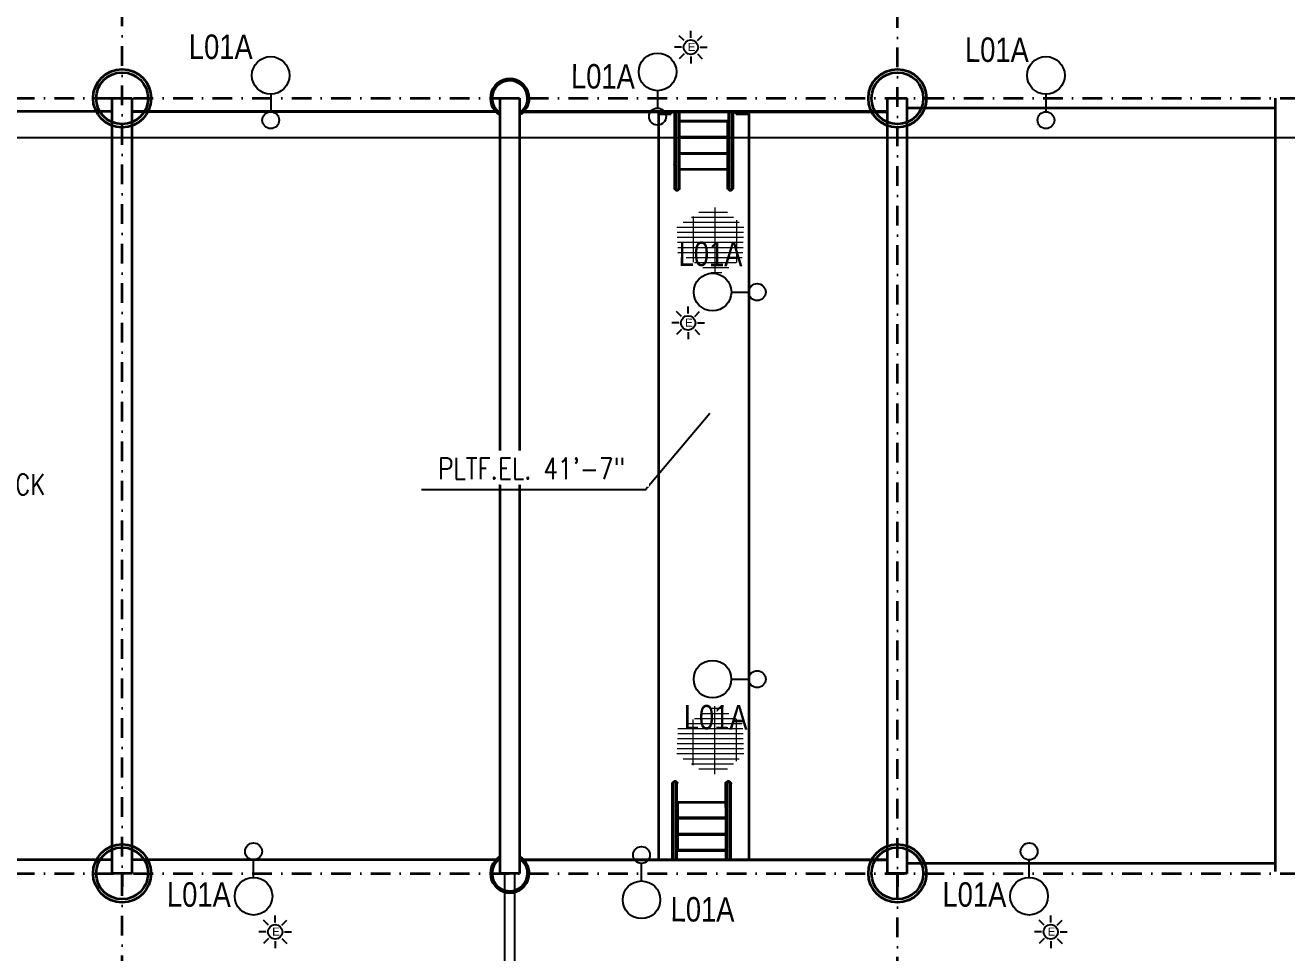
# Model space of a CAD drawing. Header units: inches. Extents: x 3139 to 9140, y 3844 to 6923.
# Drawn here: x 5084 to 5865, y 5022 to 5596 of the extents above; entities that cross this region are included whole.
import ezdxf
from ezdxf.enums import TextEntityAlignment as Align

# ---------------------------------------------------------------- set-up
doc = ezdxf.new("R2010")
doc.units = ezdxf.units.IN
doc.header["$MEASUREMENT"] = 0
doc.linetypes.add('DASHDOT2', pattern=[12.700025, 6.350013, -3.175006, 0, -3.175006])
for name, color, linetype in [('Default', 7, 'Continuous'), ('E-LIGHTING', 41, 'Continuous'), ('TF_P_Stairs', 7, 'Continuous'), ('TF_P_Steel', 7, 'Continuous'), ('TF_S_GRATING', 7, 'Continuous')]:
    doc.layers.add(name, color=color, linetype=linetype)
doc.styles.add('Arial', font='arial.ttf')
doc.styles.add('ROMANS', font='romans.shx')

# ---------------------------------------------------------------- blocks, each defined once
blk = doc.blocks.new('TF_P_ELP_GRATING', base_point=(2.146, 13.23))
at = {"layer": 'TF_S_GRATING', "color": 8, "linetype": 'Continuous', "lineweight": 18}
for p, q in [((2.37, 13.425), (1.964, 13.425)), ((1.98, 13.435), (1.98, 12.994)), ((2.313, 13.474), (2.034, 13.474)), ((2.19, 13.523), (2.19, 12.866)), ((2.469, 13.328), (1.822, 13.328)), ((2.426, 13.377), (1.882, 13.377)), ((2.4, 13.399), (2.4, 12.99)), ((2.467, 13.279), (1.824, 13.279)), ((2.465, 13.23), (1.826, 13.23)), ((2.463, 13.182), (1.828, 13.182)), ((2.462, 13.133), (1.83, 13.133)), ((2.46, 13.084), (1.832, 13.084)), ((2.453, 13.035), (1.912, 13.035)), ((2.396, 12.987), (1.992, 12.987)), ((2.326, 12.938), (2.072, 12.938)), ((2.256, 12.889), (2.152, 12.889))]:
    blk.add_line(p, q, dxfattribs=at)
blk = doc.blocks.new('A$Cdd380a1b')
at = {"layer": 'TF_P_Stairs', "color": 8, "linetype": 'Continuous', "lineweight": 35}
for p, q in [((-59.4703, 7.9971), (-59.4703, 7.6238)), ((-59.4659, 7.6238), (-59.4659, 7.9971)), ((-59.4648, 7.9442), (-59.4648, 7.9971)), ((-59.4511, 7.9971), (-59.4511, 7.6238)), ((-59.4467, 7.9539), (-59.4467, 7.9971)), ((-59.2079, 7.6238), (-59.2079, 7.9971)), ((-59.2068, 7.9442), (-59.2068, 7.9971)), ((-59.193, 7.9971), (-59.193, 7.6238)), ((-59.1886, 7.9971), (-59.1886, 7.6238)), ((-59.4648, 7.7486), (-59.4648, 7.9402)), ((-59.4467, 7.9539), (-59.4467, 7.951)), ((-59.4467, 7.9539), (-59.2123, 7.9539)), ((-59.4467, 7.8757), (-59.4467, 7.951)), ((-59.4467, 7.951), (-59.2123, 7.951)), ((-59.2123, 7.8757), (-59.2123, 7.951)), ((-59.2068, 7.7486), (-59.2068, 7.9402)), ((-59.4467, 7.8757), (-59.4467, 7.8728)), ((-59.4467, 7.8757), (-59.2123, 7.8757)), ((-59.4467, 7.7974), (-59.4467, 7.8728)), ((-59.4467, 7.8728), (-59.2123, 7.8728)), ((-59.2123, 7.7974), (-59.2123, 7.8728)), ((-59.4467, 7.7974), (-59.4467, 7.7946)), ((-59.4467, 7.7974), (-59.2123, 7.7974)), ((-59.4467, 7.7192), (-59.4467, 7.7946)), ((-59.4467, 7.7946), (-59.2123, 7.7946)), ((-59.2123, 7.7192), (-59.2123, 7.7946)), ((-59.4703, 7.7453), (-59.4659, 7.7453)), ((-59.4703, 7.7453), (-59.4703, 7.7427)), ((-59.4648, 7.6238), (-59.4648, 7.7447)), ((-59.4467, 7.7192), (-59.2123, 7.7192)), ((-59.2068, 7.6238), (-59.2068, 7.7447)), ((-59.4801, 4.3779), (-59.4801, 4.7512)), ((-59.4757, 4.3779), (-59.4757, 4.7512)), ((-59.4619, 4.7512), (-59.4619, 4.6303)), ((-59.4608, 4.7512), (-59.4608, 4.3779)), ((-59.2176, 4.3779), (-59.2176, 4.7512)), ((-59.2039, 4.7512), (-59.2039, 4.6303)), ((-59.2028, 4.7512), (-59.2028, 4.3779)), ((-59.1984, 4.3779), (-59.1984, 4.7512)), ((-59.222, 4.6558), (-59.4564, 4.6558)), ((-59.4564, 4.6558), (-59.4564, 4.5804)), ((-59.222, 4.6558), (-59.222, 4.5804)), ((-59.4801, 4.6297), (-59.4801, 4.6323)), ((-59.4619, 4.6264), (-59.4619, 4.4348)), ((-59.4564, 4.5776), (-59.4564, 4.5804)), ((-59.222, 4.5804), (-59.4564, 4.5804)), ((-59.222, 4.5776), (-59.4564, 4.5776)), ((-59.4564, 4.5776), (-59.4564, 4.5022)), ((-59.222, 4.5776), (-59.222, 4.5804)), ((-59.222, 4.5776), (-59.222, 4.5022)), ((-59.2039, 4.6264), (-59.2039, 4.4348)), ((-59.4564, 4.4993), (-59.4564, 4.5022)), ((-59.222, 4.5022), (-59.4564, 4.5022)), ((-59.222, 4.4993), (-59.4564, 4.4993)), ((-59.4564, 4.4993), (-59.4564, 4.424)), ((-59.222, 4.4993), (-59.222, 4.5022)), ((-59.222, 4.4993), (-59.222, 4.424)), ((-59.4619, 4.4308), (-59.4619, 4.3779)), ((-59.4564, 4.4211), (-59.4564, 4.424)), ((-59.222, 4.424), (-59.4564, 4.424)), ((-59.222, 4.4211), (-59.4564, 4.4211)), ((-59.222, 4.4211), (-59.222, 4.424)), ((-59.222, 4.4211), (-59.222, 4.3779)), ((-59.2039, 4.4308), (-59.2039, 4.3779))]:
    blk.add_line(p, q, dxfattribs=at)
for centre, major_axis, start_param, end_param in [((-59.4585, 7.6238), (0.00742, 0), 3.141593, 6.283185), ((-59.2005, 7.6238), (-0.00742, 0), 0, 3.141593), ((-59.4682, 4.7512), (0.00742, 0), 0, 3.141593), ((-59.2102, 4.7512), (-0.00742, 0), 3.141593, 6.283185)]:
    blk.add_ellipse(centre, major_axis=major_axis, ratio=0.642788, start_param=start_param, end_param=end_param, dxfattribs=at)
for points, degree, knots in [([(-59.4659, 7.74), (-59.4703, 7.74), (-59.4703, 7.7427)], 1, [0.84503606, 0.84503606, 0.875, 0.93713748, 0.93713748]), ([(-59.4511, 7.6238), (-59.4467, 7.6238), (-59.4467, 7.7453), (-59.4511, 7.7453)], 1, [0.7266914, 0.7266914, 0.75, 0.875, 0.8983086, 0.8983086]), ([(-59.2079, 7.6238), (-59.2123, 7.6238), (-59.2123, 7.7453), (-59.2079, 7.7453)], 1, [0.7266914, 0.7266914, 0.75, 0.875, 0.8983086, 0.8983086]), ([(-59.4703, 7.6291), (-59.4703, 7.6238), (-59.4659, 7.6238)], 1, [0.5007251, 0.5007251, 0.625, 0.6483086, 0.6483086]), ([(-59.4703, 7.6291), (-59.4703, 7.6291), (-59.4659, 7.6291)], 1, [0.49927493, 0.49927493, 0.5, 0.52996394, 0.52996394]), ([(-59.1886, 7.6291), (-59.1886, 7.6238), (-59.193, 7.6238)], 1, [0.5007251, 0.5007251, 0.625, 0.6483086, 0.6483086]), ([(-59.4511, 7.6238), (-59.4511, 7.6221), (-59.4517, 7.6204), (-59.4527, 7.6192), (-59.4531, 7.6187), (-59.4535, 7.6183), (-59.454, 7.6179), (-59.4543, 7.6176), (-59.4547, 7.6174), (-59.4551, 7.6172), (-59.4554, 7.6171), (-59.4557, 7.6169), (-59.456, 7.6168), (-59.4565, 7.6166), (-59.457, 7.6165), (-59.4576, 7.6164), (-59.4579, 7.6164), (-59.4583, 7.6164), (-59.4587, 7.6164), (-59.459, 7.6164), (-59.4593, 7.6164), (-59.4597, 7.6165), (-59.4601, 7.6165), (-59.4604, 7.6166), (-59.4608, 7.6167), (-59.4612, 7.6169), (-59.4617, 7.6171), (-59.4621, 7.6173), (-59.4627, 7.6176), (-59.4633, 7.6181), (-59.4638, 7.6186), (-59.4645, 7.6193), (-59.4651, 7.6203), (-59.4655, 7.6212), (-59.4658, 7.6221), (-59.4659, 7.623), (-59.4659, 7.6238)], 3, [0.5, 0.5, 0.5, 0.5, 0.6, 0.6, 0.6, 0.641966, 0.641966, 0.641966, 0.6748614, 0.6748614, 0.6748614, 0.700042, 0.700042, 0.700042, 0.7359414, 0.7359414, 0.7359414, 0.7592914, 0.7592914, 0.7592914, 0.7801395, 0.7801395, 0.7801395, 0.8026533, 0.8026533, 0.8026533, 0.8309393, 0.8309393, 0.8309393, 0.8716277, 0.8716277, 0.8716277, 0.9373461, 0.9373461, 0.9373461, 1, 1, 1, 1]), ([(-59.4639, 7.6205), (-59.4638, 7.6204), (-59.4638, 7.6204), (-59.4637, 7.6203), (-59.4634, 7.6198), (-59.463, 7.6193), (-59.4625, 7.6189), (-59.4622, 7.6187), (-59.4619, 7.6185), (-59.4615, 7.6183), (-59.4612, 7.6181), (-59.461, 7.618), (-59.4607, 7.6179), (-59.4603, 7.6178), (-59.4599, 7.6176), (-59.4594, 7.6176), (-59.4591, 7.6175), (-59.4588, 7.6175), (-59.4585, 7.6175), (-59.4582, 7.6175), (-59.458, 7.6175), (-59.4577, 7.6176), (-59.4574, 7.6176), (-59.4571, 7.6177), (-59.4568, 7.6177), (-59.4565, 7.6178), (-59.4561, 7.618), (-59.4558, 7.6181), (-59.4553, 7.6184), (-59.4549, 7.6186), (-59.4545, 7.619), (-59.454, 7.6194), (-59.4535, 7.6199), (-59.4532, 7.6205)], 3, [0.0939522, 0.0939522, 0.0939522, 0.0939522, 0.1, 0.1, 0.1, 0.1427815, 0.1427815, 0.1427815, 0.1708618, 0.1708618, 0.1708618, 0.1907371, 0.1907371, 0.1907371, 0.2214452, 0.2214452, 0.2214452, 0.243705, 0.243705, 0.243705, 0.2646154, 0.2646154, 0.2646154, 0.2880812, 0.2880812, 0.2880812, 0.318716, 0.318716, 0.318716, 0.3649874, 0.3649874, 0.3649874, 0.4179765, 0.4179765, 0.4179765, 0.4179765]), ([(-59.193, 7.6238), (-59.193, 7.6221), (-59.1937, 7.6204), (-59.1946, 7.6192), (-59.195, 7.6187), (-59.1955, 7.6183), (-59.1959, 7.6179), (-59.1963, 7.6176), (-59.1966, 7.6174), (-59.197, 7.6172), (-59.1973, 7.6171), (-59.1976, 7.6169), (-59.198, 7.6168), (-59.1985, 7.6166), (-59.199, 7.6165), (-59.1995, 7.6164), (-59.1999, 7.6164), (-59.2002, 7.6164), (-59.2006, 7.6164), (-59.201, 7.6164), (-59.2013, 7.6164), (-59.2016, 7.6165), (-59.202, 7.6165), (-59.2024, 7.6166), (-59.2027, 7.6167), (-59.2032, 7.6169), (-59.2036, 7.6171), (-59.2041, 7.6173), (-59.2047, 7.6176), (-59.2052, 7.6181), (-59.2057, 7.6186), (-59.2065, 7.6193), (-59.2071, 7.6203), (-59.2074, 7.6212), (-59.2078, 7.6221), (-59.2079, 7.623), (-59.2079, 7.6238)], 3, [0.5, 0.5, 0.5, 0.5, 0.6, 0.6, 0.6, 0.641966, 0.641966, 0.641966, 0.6748614, 0.6748614, 0.6748614, 0.700042, 0.700042, 0.700042, 0.7359414, 0.7359414, 0.7359414, 0.7592914, 0.7592914, 0.7592914, 0.7801395, 0.7801395, 0.7801395, 0.8026533, 0.8026533, 0.8026533, 0.8309393, 0.8309393, 0.8309393, 0.8716277, 0.8716277, 0.8716277, 0.9373461, 0.9373461, 0.9373461, 1, 1, 1, 1]), ([(-59.2058, 7.6205), (-59.2058, 7.6204), (-59.2057, 7.6204), (-59.2057, 7.6203), (-59.2053, 7.6198), (-59.2049, 7.6193), (-59.2045, 7.6189), (-59.2041, 7.6187), (-59.2038, 7.6185), (-59.2034, 7.6183), (-59.2032, 7.6181), (-59.2029, 7.618), (-59.2027, 7.6179), (-59.2022, 7.6178), (-59.2018, 7.6176), (-59.2014, 7.6176), (-59.2011, 7.6175), (-59.2008, 7.6175), (-59.2005, 7.6175), (-59.2002, 7.6175), (-59.1999, 7.6175), (-59.1996, 7.6176), (-59.1993, 7.6176), (-59.199, 7.6177), (-59.1988, 7.6177), (-59.1984, 7.6178), (-59.1981, 7.618), (-59.1977, 7.6181), (-59.1973, 7.6184), (-59.1969, 7.6186), (-59.1964, 7.619), (-59.1959, 7.6194), (-59.1955, 7.6199), (-59.1951, 7.6205)], 3, [0.0939522, 0.0939522, 0.0939522, 0.0939522, 0.1, 0.1, 0.1, 0.1427815, 0.1427815, 0.1427815, 0.1708618, 0.1708618, 0.1708618, 0.1907371, 0.1907371, 0.1907371, 0.2214452, 0.2214452, 0.2214452, 0.243705, 0.243705, 0.243705, 0.2646154, 0.2646154, 0.2646154, 0.2880812, 0.2880812, 0.2880812, 0.318716, 0.318716, 0.318716, 0.3649874, 0.3649874, 0.3649874, 0.4179765, 0.4179765, 0.4179765, 0.4179765]), ([(-59.4801, 4.7459), (-59.4801, 4.7512), (-59.4757, 4.7512)], 1, [0.5007251, 0.5007251, 0.625, 0.6483086, 0.6483086]), ([(-59.4757, 4.7512), (-59.4757, 4.7529), (-59.475, 4.7546), (-59.4741, 4.7558), (-59.4737, 4.7563), (-59.4732, 4.7567), (-59.4728, 4.7571), (-59.4724, 4.7574), (-59.472, 4.7576), (-59.4717, 4.7578), (-59.4714, 4.7579), (-59.4711, 4.7581), (-59.4707, 4.7582), (-59.4702, 4.7584), (-59.4697, 4.7585), (-59.4692, 4.7586), (-59.4688, 4.7586), (-59.4685, 4.7586), (-59.4681, 4.7586), (-59.4677, 4.7586), (-59.4674, 4.7586), (-59.4671, 4.7585), (-59.4667, 4.7585), (-59.4663, 4.7584), (-59.466, 4.7583), (-59.4655, 4.7581), (-59.4651, 4.7579), (-59.4646, 4.7577), (-59.464, 4.7573), (-59.4635, 4.7569), (-59.463, 4.7564), (-59.4622, 4.7557), (-59.4616, 4.7547), (-59.4613, 4.7538), (-59.4609, 4.7529), (-59.4608, 4.752), (-59.4608, 4.7512)], 3, [0.5, 0.5, 0.5, 0.5, 0.6, 0.6, 0.6, 0.641966, 0.641966, 0.641966, 0.6748614, 0.6748614, 0.6748614, 0.700042, 0.700042, 0.700042, 0.7359414, 0.7359414, 0.7359414, 0.7592914, 0.7592914, 0.7592914, 0.7801395, 0.7801395, 0.7801395, 0.8026533, 0.8026533, 0.8026533, 0.8309393, 0.8309393, 0.8309393, 0.8716277, 0.8716277, 0.8716277, 0.9373461, 0.9373461, 0.9373461, 1, 1, 1, 1]), ([(-59.4629, 4.7545), (-59.4629, 4.7546), (-59.463, 4.7546), (-59.463, 4.7547), (-59.4634, 4.7552), (-59.4638, 4.7557), (-59.4642, 4.7561), (-59.4646, 4.7563), (-59.4649, 4.7565), (-59.4653, 4.7567), (-59.4655, 4.7569), (-59.4658, 4.757), (-59.466, 4.7571), (-59.4665, 4.7572), (-59.4669, 4.7574), (-59.4673, 4.7574), (-59.4676, 4.7575), (-59.4679, 4.7575), (-59.4682, 4.7575), (-59.4685, 4.7575), (-59.4688, 4.7575), (-59.4691, 4.7574), (-59.4694, 4.7574), (-59.4696, 4.7573), (-59.4699, 4.7573), (-59.4703, 4.7572), (-59.4706, 4.757), (-59.4709, 4.7569), (-59.4714, 4.7566), (-59.4718, 4.7564), (-59.4723, 4.756), (-59.4728, 4.7556), (-59.4732, 4.7551), (-59.4736, 4.7545)], 3, [0.0939522, 0.0939522, 0.0939522, 0.0939522, 0.1, 0.1, 0.1, 0.1427815, 0.1427815, 0.1427815, 0.1708618, 0.1708618, 0.1708618, 0.1907371, 0.1907371, 0.1907371, 0.2214452, 0.2214452, 0.2214452, 0.243705, 0.243705, 0.243705, 0.2646154, 0.2646154, 0.2646154, 0.2880812, 0.2880812, 0.2880812, 0.318716, 0.318716, 0.318716, 0.3649874, 0.3649874, 0.3649874, 0.4179765, 0.4179765, 0.4179765, 0.4179765]), ([(-59.4608, 4.7512), (-59.4564, 4.7512), (-59.4564, 4.7512)], 1, [0.72669142, 0.72669142, 0.75, 0.75003161, 0.75003161]), ([(-59.2176, 4.6297), (-59.222, 4.6297), (-59.222, 4.7512), (-59.2176, 4.7512)], 1, [0.1016914, 0.1016914, 0.125, 0.25, 0.2733086, 0.2733086]), ([(-59.2176, 4.7512), (-59.222, 4.7512), (-59.222, 4.6297), (-59.2176, 4.6297)], 1, [0.7266914, 0.7266914, 0.75, 0.875, 0.8983086, 0.8983086]), ([(-59.2176, 4.7512), (-59.2176, 4.7529), (-59.217, 4.7546), (-59.216, 4.7558), (-59.2156, 4.7563), (-59.2152, 4.7567), (-59.2147, 4.7571), (-59.2144, 4.7574), (-59.214, 4.7576), (-59.2136, 4.7578), (-59.2133, 4.7579), (-59.213, 4.7581), (-59.2127, 4.7582), (-59.2122, 4.7584), (-59.2117, 4.7585), (-59.2111, 4.7586), (-59.2108, 4.7586), (-59.2104, 4.7586), (-59.21, 4.7586), (-59.2097, 4.7586), (-59.2094, 4.7586), (-59.209, 4.7585), (-59.2086, 4.7585), (-59.2083, 4.7584), (-59.2079, 4.7583), (-59.2075, 4.7581), (-59.207, 4.7579), (-59.2066, 4.7577), (-59.206, 4.7573), (-59.2054, 4.7569), (-59.2049, 4.7564), (-59.2041, 4.7557), (-59.2036, 4.7547), (-59.2032, 4.7538), (-59.2029, 4.7529), (-59.2028, 4.752), (-59.2028, 4.7512)], 3, [0.5, 0.5, 0.5, 0.5, 0.6, 0.6, 0.6, 0.641966, 0.641966, 0.641966, 0.6748614, 0.6748614, 0.6748614, 0.700042, 0.700042, 0.700042, 0.7359414, 0.7359414, 0.7359414, 0.7592914, 0.7592914, 0.7592914, 0.7801395, 0.7801395, 0.7801395, 0.8026533, 0.8026533, 0.8026533, 0.8309393, 0.8309393, 0.8309393, 0.8716277, 0.8716277, 0.8716277, 0.9373461, 0.9373461, 0.9373461, 1, 1, 1, 1]), ([(-59.2048, 4.7545), (-59.2049, 4.7546), (-59.2049, 4.7546), (-59.205, 4.7547), (-59.2053, 4.7552), (-59.2057, 4.7557), (-59.2062, 4.7561), (-59.2065, 4.7563), (-59.2068, 4.7565), (-59.2072, 4.7567), (-59.2075, 4.7569), (-59.2077, 4.757), (-59.208, 4.7571), (-59.2084, 4.7572), (-59.2088, 4.7574), (-59.2093, 4.7574), (-59.2096, 4.7575), (-59.2099, 4.7575), (-59.2102, 4.7575), (-59.2105, 4.7575), (-59.2107, 4.7575), (-59.211, 4.7574), (-59.2113, 4.7574), (-59.2116, 4.7573), (-59.2119, 4.7573), (-59.2122, 4.7572), (-59.2126, 4.757), (-59.2129, 4.7569), (-59.2134, 4.7566), (-59.2138, 4.7564), (-59.2142, 4.756), (-59.2147, 4.7556), (-59.2152, 4.7551), (-59.2155, 4.7545)], 3, [0.0939522, 0.0939522, 0.0939522, 0.0939522, 0.1, 0.1, 0.1, 0.1427815, 0.1427815, 0.1427815, 0.1708618, 0.1708618, 0.1708618, 0.1907371, 0.1907371, 0.1907371, 0.2214452, 0.2214452, 0.2214452, 0.243705, 0.243705, 0.243705, 0.2646154, 0.2646154, 0.2646154, 0.2880812, 0.2880812, 0.2880812, 0.318716, 0.318716, 0.318716, 0.3649874, 0.3649874, 0.3649874, 0.4179765, 0.4179765, 0.4179765, 0.4179765]), ([(-59.2028, 4.7512), (-59.1984, 4.7512), (-59.1984, 4.7459)], 1, [0.3516914, 0.3516914, 0.375, 0.4992749, 0.4992749]), ([(-59.1984, 4.7459), (-59.1984, 4.7512), (-59.2028, 4.7512)], 1, [0.5007251, 0.5007251, 0.625, 0.6483086, 0.6483086])]:
    blk.add_open_spline(points, degree=degree, knots=knots, dxfattribs=at)
at = {"layer": 'TF_P_Steel', "color": 8, "linetype": 'Continuous', "lineweight": 35}
for p, q in [((-60.3219, 8.1279), (-60.3233, 8.1279)), ((-62.1899, 8.0625), (-62.0945, 8.0625)), ((-62.1899, 4.3125), (-62.1899, 8.0625)), ((-62.0945, 4.3125), (-62.0945, 8.0625)), ((-60.3149, 8.0625), (-60.3149, 4.3125)), ((-60.3149, 8.0625), (-60.2195, 8.0625)), ((-60.2195, 8.0625), (-60.2195, 4.3125)), ((-58.4399, 8.0625), (-58.3445, 8.0625)), ((-58.4399, 4.3125), (-58.4399, 8.0625)), ((-58.3445, 4.3125), (-58.3445, 8.0625)), ((-56.5649, 8.0625), (-56.5649, 4.3213)), ((-62.1899, 7.9977), (-63.9695, 7.9977)), ((-60.3149, 7.9977), (-62.0945, 7.9977)), ((-60.3345, 7.9971), (-62.0945, 7.9971)), ((-60.3149, 7.9971), (-60.3233, 7.9971)), ((-58.4399, 7.9977), (-60.2195, 7.9977)), ((-60.2195, 7.9971), (-60.2111, 7.9971)), ((-60.1999, 7.9971), (-58.4399, 7.9971)), ((-59.5483, 7.9971), (-59.5483, 7.9899)), ((-59.5183, 7.9971), (-59.5183, 7.9899)), ((-59.5161, 7.9899), (-59.5161, 7.9971)), ((-59.4861, 7.9971), (-59.4861, 7.9899)), ((-59.1733, 7.9971), (-59.1733, 7.9899)), ((-59.1433, 7.9971), (-59.1433, 7.9899)), ((-59.1411, 7.9899), (-59.1411, 7.9971)), ((-59.1111, 7.9971), (-59.1111, 7.9899)), ((-56.5649, 8.0148), (-58.3445, 8.0148)), ((-59.5483, 7.9899), (-59.5483, 7.9865)), ((-59.5183, 7.9899), (-59.5483, 7.9899)), ((-59.5483, 7.9865), (-59.5483, 4.3779)), ((-59.5483, 7.9865), (-59.4861, 7.9865)), ((-59.4861, 7.9899), (-59.5161, 7.9899)), ((-59.4861, 7.9865), (-59.4861, 7.9899)), ((-59.1733, 7.9899), (-59.1733, 7.9865)), ((-59.1433, 7.9899), (-59.1733, 7.9899)), ((-59.1733, 7.9865), (-59.1111, 7.9865)), ((-59.1111, 7.9899), (-59.1411, 7.9899)), ((-59.1111, 7.9865), (-59.1111, 7.9899)), ((-59.1111, 7.9865), (-59.1111, 4.3779)), ((-62.1899, 4.3773), (-63.9695, 4.3773)), ((-60.3345, 4.3779), (-62.0945, 4.3779)), ((-60.3149, 4.3773), (-62.0945, 4.3773)), ((-60.3149, 4.3779), (-60.3233, 4.3779)), ((-60.2195, 4.3779), (-60.2111, 4.3779)), ((-58.4399, 4.3773), (-60.2195, 4.3773)), ((-60.1999, 4.3779), (-58.4399, 4.3779)), ((-56.5649, 4.3602), (-58.3445, 4.3602)), ((-62.0945, 4.3125), (-62.1899, 4.3125)), ((-62.1422, 4.3125), (-62.1422, 4.2477)), ((-62.1422, 4.2477), (-62.1422, 4.3125)), ((-60.2195, 4.3125), (-60.3149, 4.3125)), ((-58.3445, 4.3125), (-58.4399, 4.3125)), ((-58.3922, 4.2648), (-58.3922, 4.3125)), ((-58.3922, 4.3125), (-58.3922, 4.2477))]:
    blk.add_line(p, q, dxfattribs=at)
at = {"layer": 'TF_P_Steel', "color": 8, "linetype": 'DASHDOT2', "lineweight": 35, "ltscale": 0.015}
for points in [[(-62.1422, -0.3876), (-62.1422, 11.8125)], [(-58.3908, -0.3951), (-58.3922, 11.8125)], [(-76.4334, 8.0625), (-54.6422, 8.0625)], [(-76.4334, 4.3125), (-54.6422, 4.3125)]]:
    blk.add_lwpolyline(points, dxfattribs=at)
at = {"layer": 'TF_P_Steel', "color": 8, "linetype": 'Continuous', "lineweight": 35}
for centre, radius in [((-62.1422, 8.0625), 0.1407), ((-62.1422, 8.0625), 0.1253), ((-58.3922, 8.0625), 0.1407), ((-58.3922, 8.0625), 0.1253), ((-62.1422, 4.3125), 0.1407), ((-62.1422, 4.3125), 0.1253), ((-58.3922, 4.3125), 0.1407), ((-58.3922, 4.3125), 0.1253)]:
    blk.add_circle(centre, radius, dxfattribs=at)
for centre, radius, start, end in [((-60.2672, 8.0625), 0.0938, 0, 239.4693), ((-60.2672, 8.0625), 0.0861, 0, 236.40237), ((-60.2672, 8.0625), 0.0861, 303.59763, 0), ((-60.2672, 8.0625), 0.0938, 300.5307, 0), ((-60.2672, 4.3125), 0.0938, 120.5307, 0), ((-60.2672, 4.3125), 0.0861, 123.59763, 0), ((-60.2672, 4.3125), 0.0938, 0, 59.4693), ((-60.2672, 4.3125), 0.0861, 0, 56.40237)]:
    blk.add_arc(centre, radius, start, end, dxfattribs=at)
at = {"layer": 'Default', "color": 8, "linetype": 'Continuous', "lineweight": 35, "xscale": 0.5, "yscale": 0.5, "zscale": 0.5}
blk.add_blockref('TF_P_ELP_GRATING', (-59.297, 7.3881), dxfattribs=at)
at = {"layer": 'Default', "color": 8, "linetype": 'Continuous', "lineweight": 35, "xscale": -0.5, "yscale": 0.5, "zscale": 0.5, "rotation": 180}
blk.add_blockref('TF_P_ELP_GRATING', (-59.297, 4.939), dxfattribs=at)
at = {"layer": 'Default', "color": 8, "style": 'ROMANS', "width": 0.8}
blk.add_text('CENTRAL PIPERACK', height=0.1, dxfattribs=at).set_placement((-63.029, 6.1942), align=Align.MIDDLE_CENTER)
blk = doc.blocks.new('*U62')
at = {"color": 4, "linetype": 'ByBlock', "lineweight": -2}
blk.add_circle((0, 0), 112, dxfattribs=at)
at = {"color": 4, "insert": (556, 386), "char_height": 324, "attachment_point": 1, "rotation": 89.7413, "style": 'Arial'}
blk.add_mtext_dynamic_manual_height_columns('{\\W0.8;L01A}', width=4053.6, gutter_width=4.41, heights=[0], dxfattribs=at)
at = {"color": 8}
blk.add_wipeout([(842, 0), (841, 16), (840, 31), (837, 47), (834, 62), (829, 77), (824, 92), (818, 106), (811, 120), (803, 134), (794, 146), (784, 159), (774, 171), (763, 182), (751, 192), (739, 202), (726, 210), (713, 218), (699, 225), (684, 232), (670, 237), (654, 241), (639, 245), (624, 247), (608, 249), (593, 249), (577, 249), (561, 247), (546, 245), (531, 241), (515, 237), (501, 232), (486, 225), (472, 218), (459, 210), (446, 202), (434, 192), (422, 182), (411, 171), (401, 159), (391, 146), (382, 134), (374, 120), (367, 106), (361, 92), (356, 77), (351, 62), (348, 47), (345, 31), (344, 16), (343, 0), (344, -16), (345, -31), (348, -47), (351, -62), (356, -77), (361, -92), (367, -106), (374, -120), (382, -134), (391, -146), (401, -159), (411, -171), (422, -182), (434, -192), (446, -202), (459, -210), (472, -218), (486, -225), (501, -232), (515, -237), (531, -241), (546, -245), (561, -247), (577, -249), (593, -249), (608, -249), (624, -247), (639, -245), (654, -241), (670, -237), (684, -232), (699, -225), (713, -218), (726, -210), (739, -202), (751, -192), (763, -182), (774, -171), (784, -159), (794, -146), (803, -134), (811, -120), (818, -106), (824, -92), (829, -77), (834, -62), (837, -47), (840, -31), (841, -16)], dxfattribs=at)
at = {"color": 4, "linetype": 'ByBlock', "lineweight": -2}
blk.add_line((343, 0), (112, 0), dxfattribs=at)
blk.add_circle((593, 0), 249, dxfattribs=at)
blk = doc.blocks.new('*U49')
at = {"color": 4, "linetype": 'ByBlock', "lineweight": -2}
blk.add_circle((0, 0), 112, dxfattribs=at)
at = {"color": 8}
blk.add_wipeout([(842, 0), (841, 16), (840, 31), (837, 47), (834, 62), (829, 77), (824, 92), (818, 106), (811, 120), (803, 134), (794, 146), (784, 159), (774, 171), (763, 182), (751, 192), (739, 202), (726, 210), (713, 218), (699, 225), (684, 232), (670, 237), (654, 241), (639, 245), (624, 247), (608, 249), (593, 249), (577, 249), (561, 247), (546, 245), (531, 241), (515, 237), (501, 232), (486, 225), (472, 218), (459, 210), (446, 202), (434, 192), (422, 182), (411, 171), (401, 159), (391, 146), (382, 134), (374, 120), (367, 106), (361, 92), (356, 77), (351, 62), (348, 47), (345, 31), (344, 16), (343, 0), (344, -16), (345, -31), (348, -47), (351, -62), (356, -77), (361, -92), (367, -106), (374, -120), (382, -134), (391, -146), (401, -159), (411, -171), (422, -182), (434, -192), (446, -202), (459, -210), (472, -218), (486, -225), (501, -232), (515, -237), (531, -241), (546, -245), (561, -247), (577, -249), (593, -249), (608, -249), (624, -247), (639, -245), (654, -241), (670, -237), (684, -232), (699, -225), (713, -218), (726, -210), (739, -202), (751, -192), (763, -182), (774, -171), (784, -159), (794, -146), (803, -134), (811, -120), (818, -106), (824, -92), (829, -77), (834, -62), (837, -47), (840, -31), (841, -16)], dxfattribs=at)
at = {"color": 4, "linetype": 'ByBlock', "lineweight": -2}
blk.add_line((343, 0), (112, 0), dxfattribs=at)
blk.add_circle((593, 0), 249, dxfattribs=at)
at = {"color": 4, "insert": (1136, 1082), "char_height": 324, "attachment_point": 1, "rotation": 269.7413, "style": 'Arial'}
blk.add_mtext_dynamic_manual_height_columns('{\\W0.8;L01A}', width=4053.6, gutter_width=4.41, heights=[0], dxfattribs=at)
blk = doc.blocks.new('*U50')
at = {"color": 4, "linetype": 'ByBlock', "lineweight": -2}
blk.add_circle((0, 0), 112, dxfattribs=at)
at = {"color": 8}
blk.add_wipeout([(842, 0), (841, 16), (840, 31), (837, 47), (834, 62), (829, 77), (824, 92), (818, 106), (811, 120), (803, 134), (794, 146), (784, 159), (774, 171), (763, 182), (751, 192), (739, 202), (726, 210), (713, 218), (699, 225), (684, 232), (670, 237), (654, 241), (639, 245), (624, 247), (608, 249), (593, 249), (577, 249), (561, 247), (546, 245), (531, 241), (515, 237), (501, 232), (486, 225), (472, 218), (459, 210), (446, 202), (434, 192), (422, 182), (411, 171), (401, 159), (391, 146), (382, 134), (374, 120), (367, 106), (361, 92), (356, 77), (351, 62), (348, 47), (345, 31), (344, 16), (343, 0), (344, -16), (345, -31), (348, -47), (351, -62), (356, -77), (361, -92), (367, -106), (374, -120), (382, -134), (391, -146), (401, -159), (411, -171), (422, -182), (434, -192), (446, -202), (459, -210), (472, -218), (486, -225), (501, -232), (515, -237), (531, -241), (546, -245), (561, -247), (577, -249), (593, -249), (608, -249), (624, -247), (639, -245), (654, -241), (670, -237), (684, -232), (699, -225), (713, -218), (726, -210), (739, -202), (751, -192), (763, -182), (774, -171), (784, -159), (794, -146), (803, -134), (811, -120), (818, -106), (824, -92), (829, -77), (834, -62), (837, -47), (840, -31), (841, -16)], dxfattribs=at)
at = {"color": 4, "linetype": 'ByBlock', "lineweight": -2}
blk.add_line((343, 0), (112, 0), dxfattribs=at)
blk.add_circle((593, 0), 249, dxfattribs=at)
at = {"color": 4, "insert": (1097, 1071), "char_height": 324, "attachment_point": 1, "rotation": 269.7413, "style": 'Arial'}
blk.add_mtext_dynamic_manual_height_columns('{\\W0.8;L01A}', width=4053.6, gutter_width=4.41, heights=[0], dxfattribs=at)
blk = doc.blocks.new('*U31')
at = {"color": 3}
for points in [[(-8.54, -37.05), (-8.55, -32.71)], [(-4.46, -38.73), (-1.4, -35.66)], [(-2.77, -42.8), (1.57, -42.79)], [(-12.6, -46.89), (-15.66, -49.96)], [(-8.52, -48.57), (-8.52, -52.91)], [(-4.45, -46.88), (-1.38, -49.94)]]:
    blk.add_lwpolyline(points, dxfattribs=at)
at = {"color": 4, "linetype": 'ByBlock', "lineweight": -2}
blk.add_circle((-27.71, -0.02), 5.26, dxfattribs=at)
at = {"color": 4, "attachment_point": 1, "rotation": 89.86226, "style": 'Arial'}
for s, width, gutter_width, insert, char_height in [('{\\W0.8;L01A}', 189.5784, 0.206, (-58.91, -48.75), 15.1528), ('E', 62.9163, 0.0684, (-11.23, -44.64), 5.03)]:
    blk.add_mtext_dynamic_manual_height_columns(s, width=width, gutter_width=gutter_width, heights=[0], dxfattribs=dict(at, insert=insert, char_height=char_height))
at = {"color": 8}
blk.add_wipeout([(-27.69, -39.38), (-26.95, -39.36), (-26.23, -39.29), (-25.5, -39.17), (-24.79, -39.01), (-24.09, -38.81), (-23.4, -38.56), (-22.73, -38.27), (-22.07, -37.94), (-21.44, -37.56), (-20.84, -37.15), (-20.26, -36.7), (-19.71, -36.22), (-19.19, -35.7), (-18.71, -35.15), (-18.26, -34.57), (-17.85, -33.96), (-17.48, -33.33), (-17.15, -32.68), (-16.86, -32.01), (-16.61, -31.32), (-16.4, -30.62), (-16.25, -29.9), (-16.13, -29.18), (-16.06, -28.45), (-16.04, -27.72), (-16.06, -26.99), (-16.13, -26.26), (-16.25, -25.54), (-16.41, -24.82), (-16.61, -24.12), (-16.86, -23.43), (-17.15, -22.76), (-17.48, -22.11), (-17.86, -21.48), (-18.27, -20.87), (-18.72, -20.29), (-19.2, -19.74), (-19.72, -19.23), (-20.27, -18.74), (-20.85, -18.29), (-21.46, -17.88), (-22.09, -17.51), (-22.74, -17.18), (-23.41, -16.89), (-24.1, -16.64), (-24.8, -16.44), (-25.52, -16.28), (-26.24, -16.16), (-26.97, -16.1), (-27.7, -16.07), (-28.43, -16.1), (-29.16, -16.17), (-29.88, -16.28), (-30.6, -16.44), (-31.3, -16.65), (-31.99, -16.89), (-32.66, -17.18), (-33.31, -17.52), (-33.94, -17.89), (-34.55, -18.3), (-35.13, -18.75), (-35.68, -19.24), (-36.19, -19.75), (-36.68, -20.3), (-37.13, -20.88), (-37.54, -21.49), (-37.91, -22.12), (-38.24, -22.77), (-38.53, -23.44), (-38.78, -24.13), (-38.98, -24.83), (-39.14, -25.55), (-39.26, -26.27), (-39.32, -27), (-39.35, -27.73), (-39.32, -28.47), (-39.25, -29.19), (-39.14, -29.92), (-38.98, -30.63), (-38.77, -31.33), (-38.53, -32.02), (-38.24, -32.69), (-37.9, -33.35), (-37.53, -33.98), (-37.12, -34.58), (-36.67, -35.16), (-36.18, -35.71), (-35.67, -36.23), (-35.12, -36.71), (-34.54, -37.16), (-33.93, -37.57), (-33.3, -37.94), (-32.65, -38.27), (-31.98, -38.56), (-31.29, -38.81), (-30.59, -39.02), (-29.87, -39.17), (-29.15, -39.29), (-28.42, -39.36)], dxfattribs=at)
at = {"color": 4, "linetype": 'ByBlock', "lineweight": -2}
blk.add_line((-27.7, -16.07), (-27.71, -5.28), dxfattribs=at)
at = {"color": 3}
for points in [[(-12.61, -38.74), (-15.69, -35.68)], [(-14.29, -42.82), (-18.63, -42.82)]]:
    blk.add_lwpolyline(points, dxfattribs=at)
at = {"color": 4, "linetype": 'ByBlock', "lineweight": -2}
blk.add_circle((-27.69, -27.73), 11.65, dxfattribs=at)
at = {"color": 3}
blk.add_circle((-8.53, -42.81), 4.47, dxfattribs=at)
blk = doc.blocks.new('*U40')
at = {"color": 3}
for points in [[(22.05, 19.23), (22.04, 23.57)], [(17.98, 17.53), (14.9, 20.6)], [(26.13, 17.55), (29.19, 20.62)], [(26.14, 9.4), (29.21, 6.33)], [(27.82, 13.47), (32.16, 13.48)], [(22.07, 7.7), (22.07, 3.36)]]:
    blk.add_lwpolyline(points, dxfattribs=at)
blk.add_circle((22.06, 13.47), 4.47, dxfattribs=at)
at = {"color": 4, "linetype": 'ByBlock', "lineweight": -2}
blk.add_circle((-27.71, -0.02), 5.26, dxfattribs=at)
at = {"color": 4, "insert": (19.36, 11.63), "char_height": 5.03, "attachment_point": 1, "rotation": 89.86226, "style": 'Arial'}
blk.add_mtext_dynamic_manual_height_columns('E', width=62.9163, gutter_width=0.0684, heights=[0], dxfattribs=at)
at = {"color": 8}
blk.add_wipeout([(11.65, 0.07), (11.63, 0.8), (11.56, 1.53), (11.44, 2.25), (11.28, 2.96), (11.08, 3.67), (10.83, 4.35), (10.53, 5.03), (10.2, 5.68), (9.83, 6.31), (9.41, 6.91), (8.96, 7.49), (8.48, 8.04), (7.96, 8.55), (7.41, 9.04), (6.83, 9.48), (6.22, 9.89), (5.59, 10.27), (4.94, 10.6), (4.27, 10.89), (3.58, 11.13), (2.87, 11.34), (2.16, 11.49), (1.44, 11.61), (0.71, 11.67), (-0.02, 11.7), (-0.76, 11.67), (-1.49, 11.6), (-2.21, 11.48), (-2.92, 11.32), (-3.62, 11.12), (-4.31, 10.87), (-4.98, 10.58), (-5.64, 10.24), (-6.27, 9.87), (-6.87, 9.46), (-7.45, 9.01), (-8, 8.52), (-8.51, 8), (-9, 7.45), (-9.44, 6.87), (-9.85, 6.27), (-10.22, 5.63), (-10.56, 4.98), (-10.84, 4.31), (-11.09, 3.62), (-11.29, 2.92), (-11.45, 2.2), (-11.56, 1.48), (-11.63, 0.75), (-11.65, 0.02), (-11.63, -0.71), (-11.56, -1.44), (-11.44, -2.17), (-11.28, -2.88), (-11.08, -3.58), (-10.83, -4.27), (-10.53, -4.94), (-10.2, -5.59), (-9.83, -6.22), (-9.41, -6.83), (-8.96, -7.41), (-8.48, -7.95), (-7.96, -8.47), (-7.41, -8.95), (-6.83, -9.4), (-6.22, -9.81), (-5.59, -10.18), (-4.94, -10.51), (-4.27, -10.8), (-3.58, -11.05), (-2.87, -11.25), (-2.16, -11.41), (-1.44, -11.52), (-0.71, -11.59), (0.02, -11.61), (0.76, -11.59), (1.48, -11.52), (2.21, -11.4), (2.92, -11.24), (3.62, -11.03), (4.31, -10.78), (4.98, -10.49), (5.64, -10.16), (6.27, -9.78), (6.87, -9.37), (7.45, -8.92), (8, -8.44), (8.51, -7.92), (8.99, -7.37), (9.44, -6.79), (9.85, -6.18), (10.22, -5.55), (10.55, -4.9), (10.84, -4.23), (11.09, -3.54), (11.29, -2.83), (11.45, -2.12), (11.56, -1.39), (11.63, -0.67)], dxfattribs=at)
at = {"color": 4, "linetype": 'ByBlock', "lineweight": -2}
blk.add_line((-11.65, 0.02), (-22.45, -0.01), dxfattribs=at)
at = {"color": 3}
for points in [[(16.29, 13.46), (11.96, 13.45)], [(17.99, 9.38), (14.92, 6.31)]]:
    blk.add_lwpolyline(points, dxfattribs=at)
at = {"color": 4, "linetype": 'ByBlock', "lineweight": -2}
blk.add_circle((0, 0.04), 11.65, dxfattribs=at)
at = {"color": 4, "insert": (-8.63, -53.56), "char_height": 15.1528, "attachment_point": 1, "rotation": 89.86226, "style": 'Arial'}
blk.add_mtext_dynamic_manual_height_columns('{\\W0.8;L01A}', width=189.5784, gutter_width=0.206, heights=[0], dxfattribs=at)
blk = doc.blocks.new('*U24')
at = {"color": 4, "linetype": 'ByBlock', "lineweight": -2}
blk.add_circle((0, 0), 112, dxfattribs=at)
at = {"color": 4, "insert": (973, 340), "char_height": 324, "attachment_point": 1, "rotation": 179.7413, "style": 'Arial'}
blk.add_mtext_dynamic_manual_height_columns('{\\W0.8;L01A}', width=4053.6, gutter_width=4.41, heights=[0], dxfattribs=at)
at = {"color": 8}
blk.add_wipeout([(842, 0), (841, 16), (840, 31), (837, 47), (834, 62), (829, 77), (824, 92), (818, 106), (811, 120), (803, 134), (794, 146), (784, 159), (774, 171), (763, 182), (751, 192), (739, 202), (726, 210), (713, 218), (699, 225), (684, 232), (670, 237), (654, 241), (639, 245), (624, 247), (608, 249), (593, 249), (577, 249), (561, 247), (546, 245), (531, 241), (515, 237), (501, 232), (486, 225), (472, 218), (459, 210), (446, 202), (434, 192), (422, 182), (411, 171), (401, 159), (391, 146), (382, 134), (374, 120), (367, 106), (361, 92), (356, 77), (351, 62), (348, 47), (345, 31), (344, 16), (343, 0), (344, -16), (345, -31), (348, -47), (351, -62), (356, -77), (361, -92), (367, -106), (374, -120), (382, -134), (391, -146), (401, -159), (411, -171), (422, -182), (434, -192), (446, -202), (459, -210), (472, -218), (486, -225), (501, -232), (515, -237), (531, -241), (546, -245), (561, -247), (577, -249), (593, -249), (608, -249), (624, -247), (639, -245), (654, -241), (670, -237), (684, -232), (699, -225), (713, -218), (726, -210), (739, -202), (751, -192), (763, -182), (774, -171), (784, -159), (794, -146), (803, -134), (811, -120), (818, -106), (824, -92), (829, -77), (834, -62), (837, -47), (840, -31), (841, -16)], dxfattribs=at)
at = {"color": 4, "linetype": 'ByBlock', "lineweight": -2}
blk.add_line((343, 0), (112, 0), dxfattribs=at)
blk.add_circle((593, 0), 249, dxfattribs=at)
blk = doc.blocks.new('*U33')
at = {"color": 3}
for points in [[(-74.79, 24.54), (-77.86, 27.6)], [(-70.72, 26.23), (-70.72, 30.57)], [(-66.64, 24.55), (-63.58, 27.62)], [(-76.47, 20.46), (-80.81, 20.45)], [(-74.78, 16.39), (-77.84, 13.32)], [(-64.95, 20.48), (-60.61, 20.49)]]:
    blk.add_lwpolyline(points, dxfattribs=at)
blk.add_circle((-70.71, 20.47), 4.47, dxfattribs=at)
at = {"color": 4, "linetype": 'ByBlock', "lineweight": -2}
blk.add_circle((-27.71, -0.02), 5.26, dxfattribs=at)
at = {"color": 4, "insert": (-73.41, 18.64), "char_height": 5.03, "attachment_point": 1, "rotation": 89.86226, "style": 'Arial'}
blk.add_mtext_dynamic_manual_height_columns('E', width=62.9163, gutter_width=0.0684, heights=[0], dxfattribs=at)
at = {"color": 8}
blk.add_wipeout([(-67.07, -0.1), (-67.05, -0.83), (-66.98, -1.56), (-66.86, -2.28), (-66.7, -3), (-66.5, -3.7), (-66.25, -4.39), (-65.95, -5.06), (-65.62, -5.71), (-65.25, -6.34), (-64.83, -6.94), (-64.38, -7.52), (-63.9, -8.07), (-63.38, -8.59), (-62.83, -9.07), (-62.25, -9.52), (-61.64, -9.93), (-61.01, -10.3), (-60.36, -10.63), (-59.69, -10.92), (-59, -11.17), (-58.29, -11.37), (-57.58, -11.53), (-56.86, -11.64), (-56.13, -11.71), (-55.4, -11.73), (-54.66, -11.7), (-53.93, -11.63), (-53.21, -11.52), (-52.5, -11.36), (-51.8, -11.15), (-51.11, -10.9), (-50.44, -10.61), (-49.78, -10.28), (-49.15, -9.9), (-48.55, -9.49), (-47.97, -9.04), (-47.42, -8.55), (-46.91, -8.03), (-46.42, -7.48), (-45.98, -6.9), (-45.57, -6.3), (-45.2, -5.67), (-44.86, -5.01), (-44.58, -4.34), (-44.33, -3.65), (-44.13, -2.95), (-43.97, -2.23), (-43.86, -1.51), (-43.79, -0.78), (-43.77, -0.05), (-43.79, 0.68), (-43.86, 1.41), (-43.98, 2.13), (-44.14, 2.85), (-44.34, 3.55), (-44.59, 4.24), (-44.89, 4.91), (-45.22, 5.56), (-45.59, 6.19), (-46.01, 6.79), (-46.46, 7.37), (-46.94, 7.92), (-47.46, 8.44), (-48.01, 8.92), (-48.59, 9.37), (-49.2, 9.78), (-49.83, 10.15), (-50.48, 10.48), (-51.15, 10.77), (-51.84, 11.02), (-52.55, 11.22), (-53.26, 11.38), (-53.98, 11.49), (-54.71, 11.56), (-55.44, 11.58), (-56.18, 11.55), (-56.9, 11.48), (-57.63, 11.37), (-58.34, 11.21), (-59.04, 11), (-59.73, 10.75), (-60.4, 10.46), (-61.06, 10.13), (-61.69, 9.75), (-62.29, 9.34), (-62.87, 8.89), (-63.42, 8.4), (-63.93, 7.88), (-64.41, 7.33), (-64.86, 6.76), (-65.27, 6.15), (-65.64, 5.52), (-65.97, 4.86), (-66.26, 4.19), (-66.51, 3.5), (-66.71, 2.8), (-66.87, 2.08), (-66.98, 1.36), (-67.05, 0.63)], dxfattribs=at)
at = {"color": 4, "linetype": 'ByBlock', "lineweight": -2}
blk.add_line((-43.77, -0.05), (-32.97, -0.03), dxfattribs=at)
at = {"color": 3}
for points in [[(-66.63, 16.4), (-63.56, 13.34)], [(-70.7, 14.71), (-70.69, 10.37)]]:
    blk.add_lwpolyline(points, dxfattribs=at)
at = {"color": 4, "linetype": 'ByBlock', "lineweight": -2}
blk.add_circle((-55.42, -0.07), 11.65, dxfattribs=at)
at = {"color": 4, "insert": (-60.22, -53.64), "char_height": 15.1528, "attachment_point": 1, "rotation": 89.86226, "style": 'Arial'}
blk.add_mtext_dynamic_manual_height_columns('{\\W0.8;L01A}', width=189.5784, gutter_width=0.206, heights=[0], dxfattribs=at)

msp = doc.modelspace()

# ---------------------------------------------------------------- block references
at = {"xscale": 128, "yscale": 128, "zscale": 128}
msp.add_blockref('A$Cdd380a1b', (13098.63, 4518.8), dxfattribs=at)

# ---------------------------------------------------------------- next in the draw order: linework, layer by layer
at = {"color": 8}
for points in [[(5508.36, 5355.54), (5468.43, 5308.29), (5329.78, 5308.29)], [(5381.38, 4582.43), (5381.38, 5070.73)], [(5387.48, 4582.43), (5387.48, 5070.73)]]:
    msp.add_lwpolyline(points, dxfattribs=at)

# ---------------------------------------------------------------- next in the draw order: block references
at = {"layer": 'E-LIGHTING', "xscale": 0.04676794374954184, "yscale": 0.04676794374954184, "zscale": 0.04676794374954184}
for name, p, rotation in [('*U49', (5236.4, 5537.23), 90.03390637095421), ('*U50', (5716.4, 5537.23), 90.03390637095421), ('*U24', (5537.66, 5191.08), 180.0339063709541), ('*U62', (5465.97, 5082.16), 270.0339063709542)]:
    msp.add_blockref(name, p, dxfattribs=dict(at, rotation=rotation))
at = {"layer": 'E-LIGHTING', "color": 3, "rotation": 269.9129640520016}
for name, p in [('*U31', (5537.64, 5403.06)), ('*U40', (5225.75, 5056.65)), ('*U40', (5705.9, 5056.65))]:
    msp.add_blockref(name, p, dxfattribs=at)

# ---------------------------------------------------------------- next in the draw order: linework, layer by layer
at = {"color": 0}
msp.add_lwpolyline([(4296.2, 5526.58), (6110.53, 5526.58), (6295.45, 5526.58), (6295.45, 6126.25), (3629.52, 6126.25), (3629.52, 6126.25), (3444.55, 6126.25), (3444.55, 5864.07)], dxfattribs=at)

# ---------------------------------------------------------------- next in the draw order: wipeouts: each hides what was drawn before it
at = {"color": 3}
msp.add_wipeout([(5326.07, 5333.01), (5469.8, 5332.05), (5470.66, 5310.31), (5325.59, 5312.35)], dxfattribs=at)

# ---------------------------------------------------------------- next in the draw order: block references
at = {"layer": 'E-LIGHTING', "color": 3, "rotation": 269.9129640520016}
msp.add_blockref('*U33', (5475.92, 5511.73), dxfattribs=at)

# ---------------------------------------------------------------- next in the draw order: texts
at = {"layer": 'Default', "color": 8, "style": 'ROMANS', "width": 0.8}
msp.add_text('PLTF.EL. 41\'-7"', height=13.2, dxfattribs=at).set_placement((5397.92, 5321.5), align=Align.MIDDLE_CENTER)

doc.saveas('drawing.dxf')
